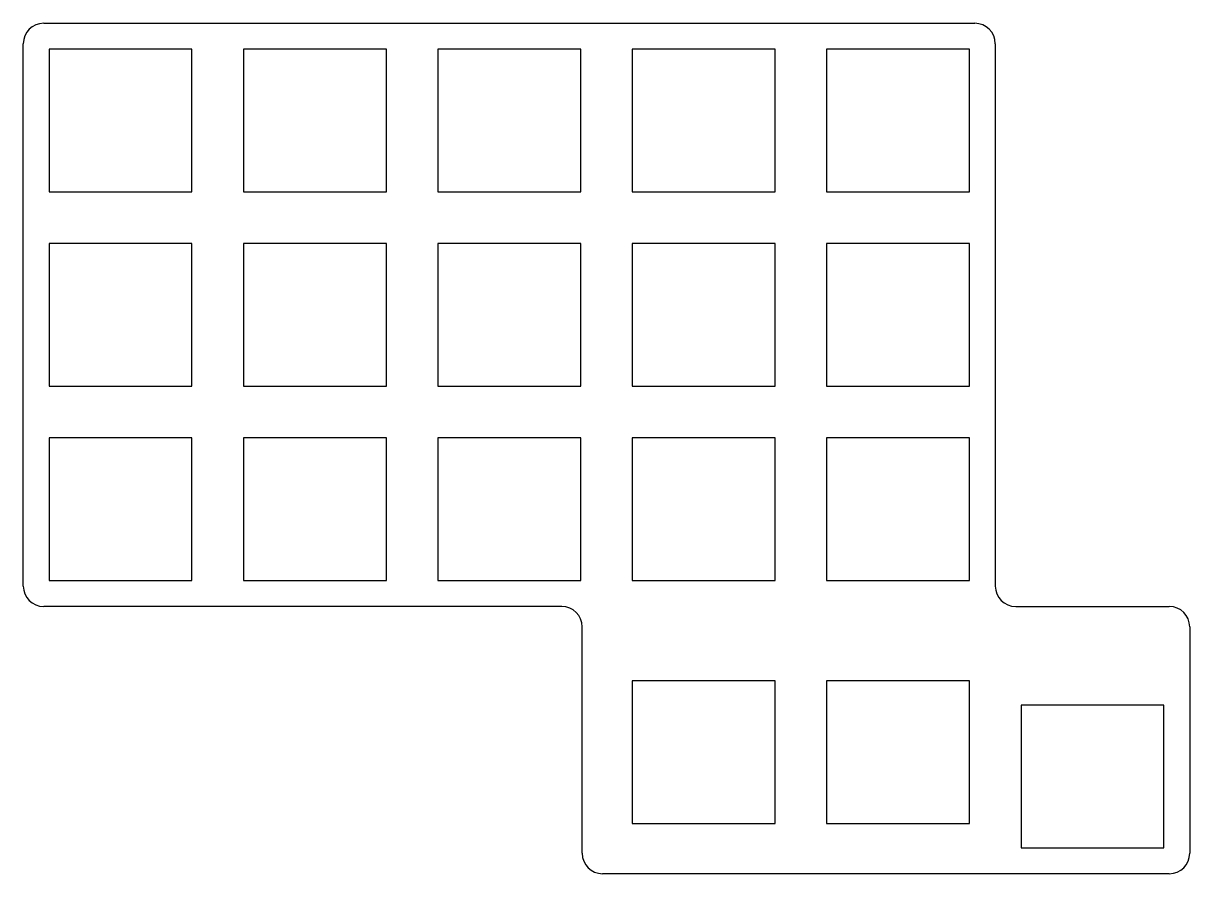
# Model space of a CAD drawing. Header units: millimetres. Extents: x 143 to 257, y -188 to -105.
import ezdxf

# ---------------------------------------------------------------- set-up
doc = ezdxf.new("R2010")
doc.units = ezdxf.units.MM

msp = doc.modelspace()

# ---------------------------------------------------------------- linework, layer by layer
for p, q in [((144.875, -104.775), (236.125, -104.775)), ((142.875, -159.925), (142.875, -106.775)), ((159.4, -107.3), (145.4, -107.3)), ((145.4, -107.3), (145.4, -121.3)), ((159.4, -121.3), (159.4, -107.3)), ((178.45, -107.3), (164.45, -107.3)), ((164.45, -107.3), (164.45, -121.3)), ((178.45, -121.3), (178.45, -107.3)), ((197.5, -107.3), (183.5, -107.3)), ((183.5, -107.3), (183.5, -121.3)), ((197.5, -121.3), (197.5, -107.3)), ((216.55, -107.3), (202.55, -107.3)), ((202.55, -107.3), (202.55, -121.3)), ((216.55, -121.3), (216.55, -107.3)), ((235.6, -107.3), (221.6, -107.3)), ((221.6, -107.3), (221.6, -121.3)), ((235.6, -121.3), (235.6, -107.3)), ((238.125, -106.775), (238.125, -159.925)), ((145.4, -121.3), (159.4, -121.3)), ((164.45, -121.3), (178.45, -121.3)), ((183.5, -121.3), (197.5, -121.3)), ((202.55, -121.3), (216.55, -121.3)), ((221.6, -121.3), (235.6, -121.3)), ((159.4, -126.35), (145.4, -126.35)), ((145.4, -126.35), (145.4, -140.35)), ((159.4, -140.35), (159.4, -126.35)), ((178.45, -126.35), (164.45, -126.35)), ((164.45, -126.35), (164.45, -140.35)), ((178.45, -140.35), (178.45, -126.35)), ((197.5, -126.35), (183.5, -126.35)), ((183.5, -126.35), (183.5, -140.35)), ((197.5, -140.35), (197.5, -126.35)), ((216.55, -126.35), (202.55, -126.35)), ((202.55, -126.35), (202.55, -140.35)), ((216.55, -140.35), (216.55, -126.35)), ((235.6, -126.35), (221.6, -126.35)), ((221.6, -126.35), (221.6, -140.35)), ((235.6, -140.35), (235.6, -126.35)), ((145.4, -140.35), (159.4, -140.35)), ((164.45, -140.35), (178.45, -140.35)), ((183.5, -140.35), (197.5, -140.35)), ((202.55, -140.35), (216.55, -140.35)), ((221.6, -140.35), (235.6, -140.35)), ((159.4, -145.4), (145.4, -145.4)), ((145.4, -145.4), (145.4, -159.4)), ((159.4, -159.4), (159.4, -145.4)), ((178.45, -145.4), (164.45, -145.4)), ((164.45, -145.4), (164.45, -159.4)), ((178.45, -159.4), (178.45, -145.4)), ((197.5, -145.4), (183.5, -145.4)), ((183.5, -145.4), (183.5, -159.4)), ((197.5, -159.4), (197.5, -145.4)), ((216.55, -145.4), (202.55, -145.4)), ((202.55, -145.4), (202.55, -159.4)), ((216.55, -159.4), (216.55, -145.4)), ((235.6, -145.4), (221.6, -145.4)), ((221.6, -145.4), (221.6, -159.4)), ((235.6, -159.4), (235.6, -145.4)), ((145.4, -159.4), (159.4, -159.4)), ((164.45, -159.4), (178.45, -159.4)), ((183.5, -159.4), (197.5, -159.4)), ((202.55, -159.4), (216.55, -159.4)), ((221.6, -159.4), (235.6, -159.4)), ((195.64375, -161.925), (144.875, -161.925)), ((240.125, -161.925), (255.175, -161.925)), ((197.64375, -186.11875), (197.64375, -163.925)), ((257.175, -163.925), (257.175, -186.11875)), ((216.55, -169.2125), (202.55, -169.2125)), ((202.55, -169.2125), (202.55, -183.2125)), ((216.55, -183.2125), (216.55, -169.2125)), ((235.6, -169.2125), (221.6, -169.2125)), ((221.6, -169.2125), (221.6, -183.2125)), ((235.6, -183.2125), (235.6, -169.2125)), ((254.65, -171.59375), (240.65, -171.59375)), ((240.65, -171.59375), (240.65, -185.59375)), ((254.65, -185.59375), (254.65, -171.59375)), ((202.55, -183.2125), (216.55, -183.2125)), ((221.6, -183.2125), (235.6, -183.2125)), ((240.65, -185.59375), (254.65, -185.59375)), ((255.175, -188.11875), (199.64375, -188.11875))]:
    msp.add_line(p, q)
for centre, start, end in [((144.875, -106.775), 90, 180), ((236.125, -106.775), 0, 90), ((144.875, -159.925), 180, 270), ((240.125, -159.925), 180, 270), ((195.64375, -163.925), 0, 90), ((255.175, -163.925), 0, 90), ((199.64375, -186.11875), 180, 270), ((255.175, -186.11875), 270, 0)]:
    msp.add_arc(centre, 2, start, end)

doc.saveas('drawing.dxf')
